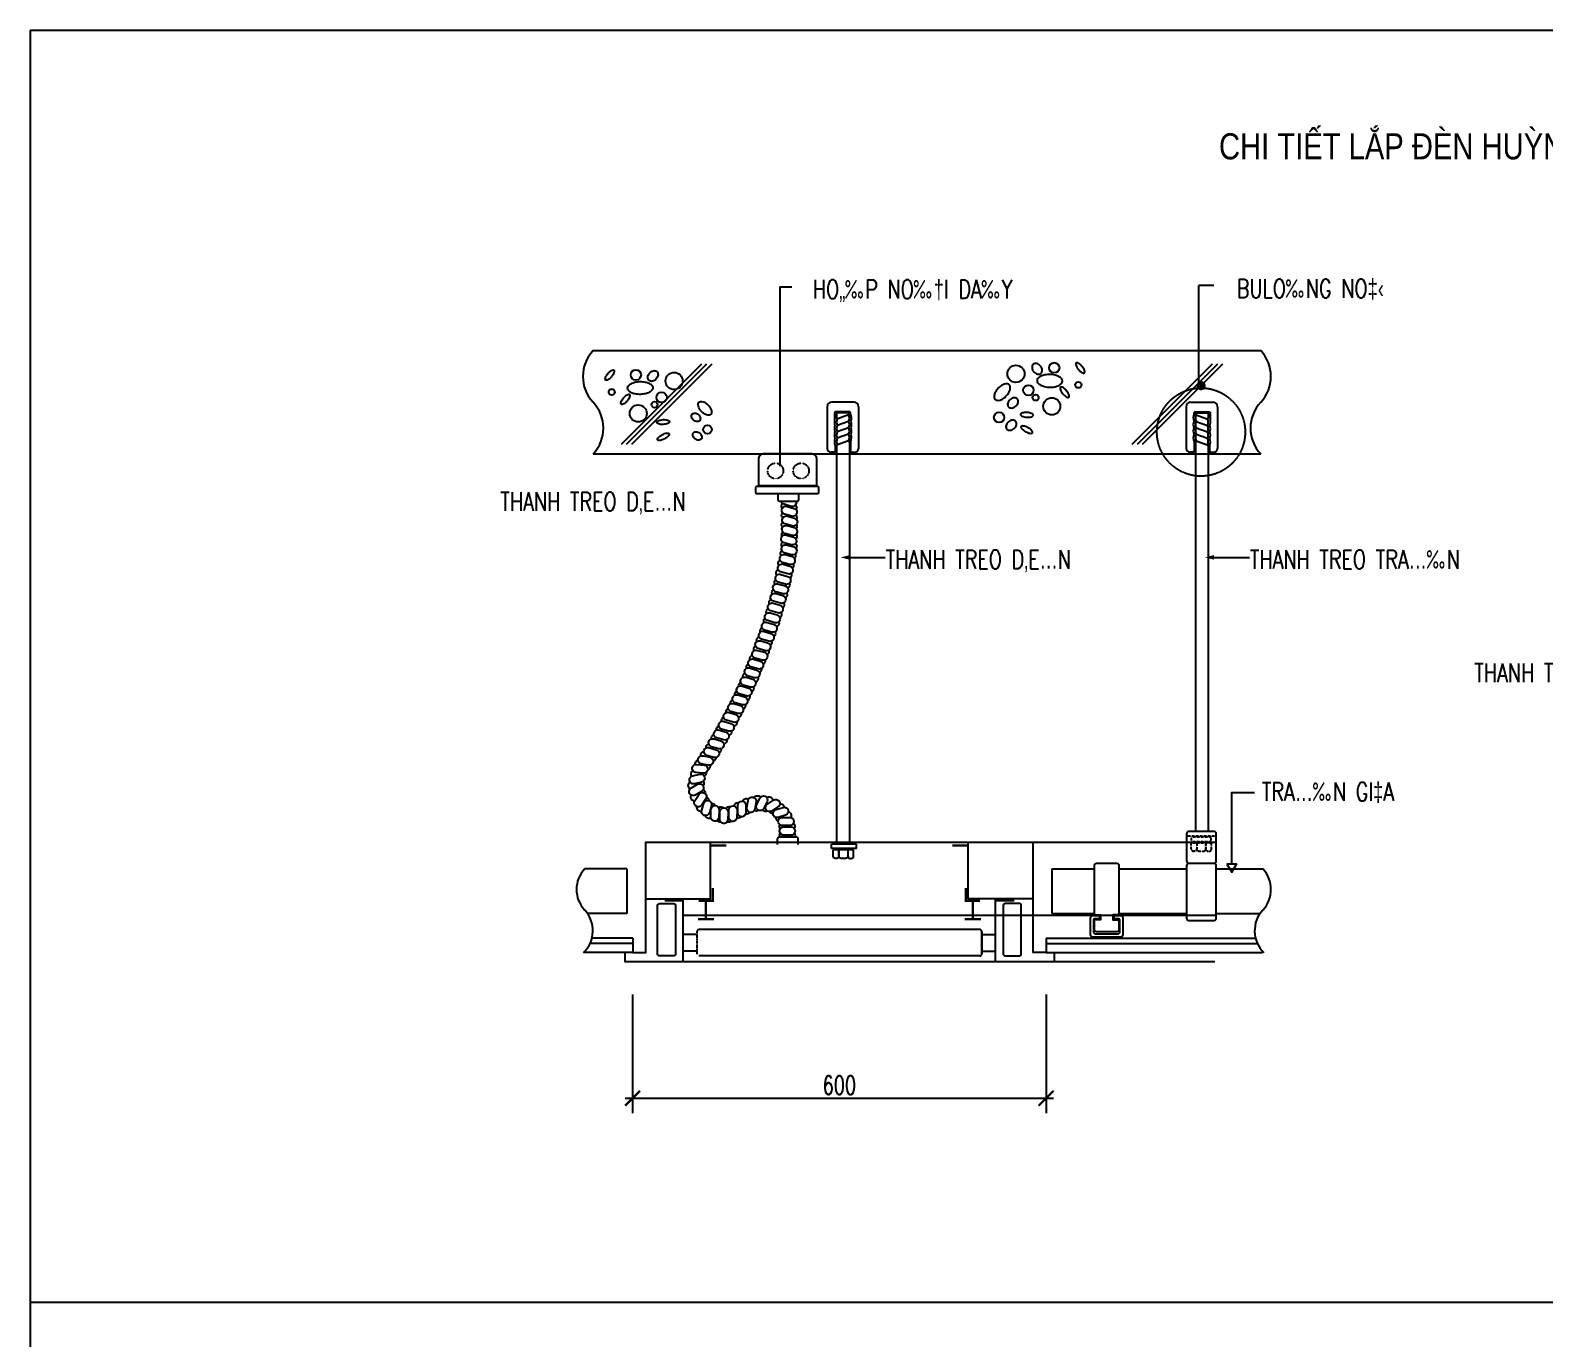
# Model space of a CAD drawing. Extents: x -5343388 to 7033982, y -486386 to 188356.
# Drawn here: x 393953 to 414256, y 38529 to 56064 of the extents above; entities that cross this region are included whole.
import ezdxf

# ---------------------------------------------------------------- set-up
doc = ezdxf.new("R2010")
doc.units = 0
doc.header["$MEASUREMENT"] = 0
for name, pattern in [('CENTER2', [1.125, 0.75, -0.125, 0.125, -0.125]), ('CL1', [2, 1.25, -0.25, 0.25, -0.25]), ('CL2', [3.25, 2.5, -0.25, 0.25, -0.25]), ('CL4', [8.25, 7.5, -0.25, 0.25, -0.25]), ('H1', [0.375, 0.25, -0.125])]:
    doc.linetypes.add(name, pattern=pattern)
for name, color, linetype in [('2', 2, 'Continuous'), ('2Lightning', 6, 'Continuous'), ('3', 3, 'CENTER2'), ('CEN', 7, 'Continuous'), ('LN2', 3, 'Continuous'), ('LN3', 7, 'Continuous'), ('LN4', 1, 'Continuous'), ('text', 2, 'Continuous')]:
    doc.layers.add(name, color=color, linetype=linetype)
doc.styles.add('RMS', font='romans.shx', dxfattribs={"width": 0.7, "bigfont": 'vns.shx'})
doc.styles.add('ROMANS1', font='ROMANS1.shx')
doc.styles.add('TEXT1', font='', dxfattribs={"width": 0.85, "height": 200})
doc.styles.get('TEXT1').set_extended_font_data('.VnArialH')
doc.dimstyles.new('1-10', dxfattribs={"dimtxt": 500, "dimasz": 200, "dimexe": 200, "dimexo": 0, "dimgap": 150, "dimtad": 1, "dimdec": 0, "dimzin": 12, "dimdsep": 46, "dimtxsty": 'RMS', "dimblk1": 'ARCHTICK', "dimblk2": 'ARCHTICK', "dimsah": 1, "dimcen": 0.09, "dimdle": 100, "dimclrd": 1, "dimclre": 1, "dimclrt": 7, "dimadec": 0, "dimazin": 0, "dimtfac": 1, "dimtdec": 0, "dimtix": 1, "dimtmove": 2, "dimatfit": 3, "dimldrblk": 'ARCHTICK', "dimfxl": 1, "dimtvp": 0.249377, "dimtolj": 1, "dimtzin": 12, "dimarcsym": 0})

# ---------------------------------------------------------------- blocks, each defined once
blk = doc.blocks.new('_ArchTick')
at = {"color": 0, "linetype": 'ByBlock', "const_width": 0.15}
blk.add_lwpolyline([(-0.5, -0.5), (0.5, 0.5)], dxfattribs=at)
blk = doc.blocks.new('*D153')
at = {"layer": '3', "color": 1, "linetype": 'ByBlock', "lineweight": -2, "transparency": 16777216}
for p, q in [((402027, 43144), (402027, 41551)), ((407571, 43144), (407571, 41551)), ((401927, 41751), (407671, 41751))]:
    blk.add_line(p, q, dxfattribs=at)
at = {"layer": 'DEFPOINTS', "color": 0, "linetype": 'ByBlock', "transparency": 16777216}
for p in [(402027, 43144), (407571, 43144), (407571, 41751)]:
    blk.add_point(p, dxfattribs=at)
at = {"layer": '3', "color": 1, "linetype": 'ByBlock', "lineweight": -2, "transparency": 16777216, "xscale": 200, "yscale": 200, "zscale": 200, "rotation": 180}
blk.add_blockref('_ArchTick', (402027, 41751), dxfattribs=at)
at = {"layer": '3', "color": 1, "linetype": 'ByBlock', "lineweight": -2, "transparency": 16777216, "xscale": 200, "yscale": 200, "zscale": 200}
blk.add_blockref('_ArchTick', (407571, 41751), dxfattribs=at)
at = {"layer": '3', "color": 7, "linetype": 'ByBlock', "transparency": 16777216, "insert": (404799, 41926), "char_height": 250, "attachment_point": 5, "style": 'RMS'}
blk.add_mtext('\\A1;600', dxfattribs=at)
blk = doc.blocks.new('TK')
at = {"layer": 'CEN'}
blk.add_lwpolyline([(0, 0, 0.5, 0, 0), (-1, 0, 0, 0, 0)], format="xyseb", dxfattribs=at)

msp = doc.modelspace()

# ---------------------------------------------------------------- linework, layer by layer
at = {"layer": '2', "color": 3}
for p, q in [((393952.50815, 56064.21636, 465.49164), (393952.50815, -22744.16875, 465.49164)), ((393952.50815, 56064.21636, 465.49164), (435645.56227, 56064.21636, 465.49164)), ((393952.50815, 39017.20039, 465.49164), (435643.16004, 39017.20039, 465.49164))]:
    msp.add_line(p, q, dxfattribs=at)
at = {"layer": '2Lightning', "color": 8}
for p in [(409620.04244, 51301.66457, 465.49164), (409821.0715, 52643.40346, 465.49164)]:
    msp.add_line(p, (409620.04244, 52643.40346, 465.49164), dxfattribs=at)
at = {"layer": '2Lightning', "color": 8, "elevation": 465.49164}
for points in [[(404006.87411, 50220.83859), (404006.87411, 52627.91515), (404164.44093, 52627.91515)], [(405415.66502, 48994.43862), (404935.84635, 48994.43862)], [(410297.63791, 48994.43862), (409817.81924, 48994.43862)], [(410059.32111, 44890.54752), (410059.32111, 45850.71763), (410366.67067, 45850.71763)]]:
    msp.add_lwpolyline(points, dxfattribs=at)
msp.add_lwpolyline([(409995.64428, 44890.54752), (410059.32111, 44780.25601), (410122.99795, 44890.54752)], close=True, dxfattribs=at)
at = {"layer": 'LN2', "color": 2}
for p, q in [((404636.90585, 51019.52194, 465.49164), (404636.90585, 50461.20324, 465.49164)), ((404996.40099, 51079.58194, 465.49164), (404696.96585, 51079.58194, 465.49164)), ((405056.46099, 51019.52194, 465.49164), (405056.46099, 50461.20324, 465.49164)), ((409449.77805, 51019.52194, 465.49164), (409449.77805, 50461.20324, 465.49164)), ((409509.83805, 51079.58194, 465.49164), (409809.27319, 51079.58194, 465.49164)), ((409869.33319, 51019.52194, 465.49164), (409869.33319, 50461.20324, 465.49164)), ((404760.19702, 50922.53187, 465.49164), (404760.19702, 50871.76768, 465.49164)), ((404923.01154, 50823.46042, 465.49164), (404771.06352, 50768.67962, 465.49164)), ((404918.75542, 50936.94627, 465.49164), (404774.61142, 50936.94627, 465.49164)), ((404923.01154, 50909.94682, 465.49164), (404779.50014, 50858.20761, 465.49164)), ((404933.16982, 50913.81698, 465.49164), (404933.16982, 50922.53187, 465.49164)), ((409573.06922, 50913.81698, 465.49164), (409573.06922, 50922.53187, 465.49164)), ((409583.22751, 50909.94682, 465.49164), (409726.7389, 50858.20761, 465.49164)), ((409583.22751, 50823.46042, 465.49164), (409735.17553, 50768.67962, 465.49164)), ((409587.48362, 50936.94627, 465.49164), (409731.62762, 50936.94627, 465.49164)), ((409746.04202, 50922.53187, 465.49164), (409746.04202, 50871.76768, 465.49164)), ((404923.01154, 50564.00122, 465.49164), (404760.19702, 50505.30279, 465.49164)), ((404923.01154, 50736.97402, 465.49164), (404771.06352, 50682.19322, 465.49164)), ((404923.01154, 50650.48762, 465.49164), (404771.06352, 50595.70682, 465.49164)), ((409583.22751, 50736.97402, 465.49164), (409735.17553, 50682.19322, 465.49164)), ((409583.22751, 50650.48762, 465.49164), (409735.17553, 50595.70682, 465.49164)), ((409583.22751, 50564.00122, 465.49164), (409746.04202, 50505.30279, 465.49164)), ((404745.2239, 50409.3114, 465.49164), (404688.79769, 50409.3114, 465.49164)), ((404948.85115, 50409.3114, 465.49164), (405004.56915, 50409.3114, 465.49164)), ((409557.38789, 50409.3114, 465.49164), (409501.66989, 50409.3114, 465.49164)), ((409573.06922, 50546.0898, 465.49164), (409573.06922, 45327.14749, 465.49164)), ((409746.04202, 50505.30279, 465.49164), (409746.04202, 45327.14749, 465.49164)), ((409761.01514, 50409.3114, 465.49164), (409817.44135, 50409.3114, 465.49164)), ((404496.61267, 49958.38777, 465.49164), (403714.70657, 49958.38777, 465.49164))]:
    msp.add_line(p, q, dxfattribs=at)
at = {"layer": 'LN2', "color": 2, "elevation": 465.49164}
for points in [[(404923.01154, 50909.94682), (404933.16982, 50913.81698)], [(409583.22751, 50909.94682), (409573.06922, 50913.81698)], [(404923.01154, 50564.00122), (404933.16982, 50546.0898)], [(409583.22751, 50564.00122), (409573.06922, 50546.0898)]]:
    msp.add_lwpolyline(points, dxfattribs=at)
for points in [[(404428.3991, 50386.92166), (403782.92015, 50386.92166, 0.4142135624), (403713.85115, 50317.85266), (403713.85115, 49969.22452, 0.0394074994), (403714.70657, 49958.38777)], [(404496.61267, 49958.38777, 0.0394074994), (404497.4681, 49969.22452), (404497.4681, 50317.85266, 0.4142135624), (404428.3991, 50386.92166)]]:
    msp.add_lwpolyline(points, format="xyb", dxfattribs=at)
msp.add_lwpolyline([(404512.06539, 49948.30885), (403691.1364, 49948.30885, 0.4142135624), (403677.3226, 49934.49505), (403677.3226, 49868.35218, 0.4142135624), (403691.1364, 49854.53838), (404512.06539, 49854.53838, 0.4142135624), (404525.87919, 49868.35218), (404525.87919, 49934.49505, 0.4142135624)], format="xyb", close=True, dxfattribs=at)
at = {"layer": 'LN2', "color": 9}
for centre, start, end in [((401865.04582, 51424.75846, 465.49164), 136.706957966, 223.293042034), ((410080.83682, 51424.75846, 465.49164), 316.706957966, 43.293042034), ((401130.65005, 50732.86726, 465.49164), 316.706957966, 43.293042034), ((410815.23259, 50732.86726, 465.49164), 136.706957966, 223.293042034)]:
    msp.add_arc(centre, 504.49246, start, end, dxfattribs=at)
at = {"layer": 'LN2', "color": 2}
for centre, radius, start, end in [((404696.96585, 51019.52194, 465.49164), 60.06, 90, 180), ((404996.40099, 51019.52194, 465.49164), 60.06, 0, 90), ((409509.83805, 51019.52194, 465.49164), 60.06, 90, 180), ((409809.27319, 51019.52194, 465.49164), 60.06, 0, 90), ((404774.61142, 50922.53187, 465.49164), 14.4144, 90, 180), ((404774.61142, 50871.76768, 465.49164), 14.4144, 180, 289.825414509), ((404858.47315, 50811.92282, 465.49164), 97.52137, 153.677525735, 206.322474265), ((404858.47315, 50725.43642, 465.49164), 97.52137, 153.677525735, 206.322474265), ((404918.75542, 50922.53187, 465.49164), 14.4144, 0, 90), ((404835.60191, 50866.70362, 465.49164), 97.52137, 333.677525735, 26.322474265), ((404835.60191, 50780.21722, 465.49164), 97.52137, 333.677525735, 26.322474265), ((409587.48362, 50922.53187, 465.49164), 14.4144, 90, 180), ((409670.63714, 50866.70362, 465.49164), 97.52137, 153.677525735, 206.322474265), ((409670.63714, 50780.21722, 465.49164), 97.52137, 153.677525735, 206.322474265), ((409731.62762, 50871.76768, 465.49164), 14.4144, 250.174585491, 0), ((409731.62762, 50922.53187, 465.49164), 14.4144, 0, 90), ((409647.76589, 50811.92282, 465.49164), 97.52137, 333.677525735, 26.322474265), ((409647.76589, 50725.43642, 465.49164), 97.52137, 333.677525735, 26.322474265), ((404858.47315, 50638.95002, 465.49164), 97.52137, 153.677525735, 206.322474265), ((404858.47315, 50552.46362, 465.49164), 97.52137, 153.677525735, 206.322474265), ((404835.60191, 50693.73082, 465.49164), 97.52137, 333.677525735, 26.322474265), ((404835.60191, 50607.24442, 465.49164), 97.52137, 333.677525735, 26.322474265), ((409670.63714, 50693.73082, 465.49164), 97.52137, 153.677525735, 206.322474265), ((409670.63714, 50607.24442, 465.49164), 97.52137, 153.677525735, 206.322474265), ((409647.76589, 50638.95002, 465.49164), 97.52137, 333.677525735, 26.322474265), ((409647.76589, 50552.46362, 465.49164), 97.52137, 333.677525735, 26.322474265), ((404688.79769, 50461.20324, 465.49164), 51.89184, 180, 270), ((405004.56915, 50461.20324, 465.49164), 51.89184, 270, 0), ((409501.66989, 50461.20324, 465.49164), 51.89184, 180, 270), ((409817.44135, 50461.20324, 465.49164), 51.89184, 270, 0), ((401678.95692, 44549.65306, 465.49164), 403.59397, 136.706957966, 223.293042034), ((410182.43621, 44549.65306, 465.49164), 403.59397, 316.706957966, 43.293042034), ((401091.44031, 43996.1401, 465.49164), 403.59397, 313.593171248, 43.293042034), ((410769.95282, 43996.1401, 465.49164), 403.59397, 136.706957966, 226.406828752)]:
    msp.add_arc(centre, radius, start, end, dxfattribs=at)
at = {"layer": 'LN3', "color": 9}
for p, q in [((401497.84793, 51770.70406, 465.49164), (410448.03471, 51770.70406, 465.49164)), ((401878.70962, 50518.44189, 465.49164), (402955.03973, 51594.77201, 465.49164)), ((401947.89874, 50518.44189, 465.49164), (403024.22885, 51594.77201, 465.49164)), ((402017.08786, 50518.44189, 465.49164), (403093.41797, 51594.77201, 465.49164)), ((408726.38855, 50518.44189, 465.49164), (409802.71866, 51594.77201, 465.49164)), ((408795.57767, 50518.44189, 465.49164), (409871.90778, 51594.77201, 465.49164)), ((408864.76679, 50518.44189, 465.49164), (409941.0969, 51594.77201, 465.49164)), ((401497.84793, 50386.92166, 465.49164), (406652.64831, 50386.92166, 465.49164)), ((406652.64831, 50386.92166, 465.49164), (410448.03471, 50386.92166, 465.49164))]:
    msp.add_line(p, q, dxfattribs=at)
at = {"layer": 'LN3', "color": 9, "elevation": 465.49164}
for points in [[(407398.89282, 51587.74486, 0.1288267649), (407386.12731, 51569.48279, 0.1063206854), (407382.32693, 51542.89561, 0.0848599203), (407388.95189, 51515.72733, 0.0741334886), (407405.83157, 51488.59276, 0.0741334886), (407429.89207, 51467.56181, 0.0848599203), (407455.63803, 51456.64617, 0.1063206854), (407482.49017, 51456.1133, 0.1288267649), (407502.57037, 51465.76973, 0.1288267649), (407515.33588, 51484.03181, 0.1063206854), (407519.13626, 51510.61898, 0.0848599203), (407512.5113, 51537.78727, 0.0741334886), (407495.63162, 51564.92184, 0.0741334886), (407471.57113, 51585.95279, 0.0848599203), (407445.82516, 51596.86842, 0.1063206854), (407418.97303, 51597.4013, 0.1288267649)], [(408004.70239, 51518.62532, 0.0377700633), (408029.37272, 51493.19531, 0.0503049456), (408050.97697, 51477.62359, 0.0936392156), (408073.86194, 51469.59852, 0.214520109), (408084.43481, 51472.54853, 0.214520109), (408089.24317, 51482.41605, 0.0936392156), (408085.47675, 51506.37304, 0.0503049456), (408074.05645, 51530.43128, 0.0377700633), (408053.49244, 51559.28318, 0.0377700633), (408028.8221, 51584.71318, 0.0503049456), (408007.21785, 51600.2849, 0.0936392156), (407984.33288, 51608.30997, 0.214520109), (407973.76002, 51605.35996, 0.214520109), (407968.95166, 51595.49245, 0.0936392156), (407972.71808, 51571.53545, 0.0503049456), (407984.13837, 51547.47721, 0.0377700633)], [(401745.7652, 51423.07934, -0.0377700633), (401721.09487, 51397.64933, -0.0503049456), (401699.49062, 51382.07761, -0.0936392156), (401676.60565, 51374.05254, -0.214520109), (401666.03278, 51377.00256, -0.214520109), (401661.22442, 51386.87007, -0.0936392156), (401664.99084, 51410.82706, -0.0503049456), (401676.41114, 51434.88531, -0.0377700633), (401696.97515, 51463.7372, -0.0377700633), (401721.64549, 51489.16721, -0.0503049456), (401743.24974, 51504.73892, -0.0936392156), (401766.13471, 51512.764, -0.214520109), (401776.70757, 51509.81398, -0.214520109), (401781.51593, 51499.94647, -0.0936392156), (401777.74951, 51475.98947, -0.0503049456), (401766.32922, 51451.93123, -0.0377700633)], [(402351.57477, 51492.19888, -0.1288267649), (402364.34028, 51473.93681, -0.1063206854), (402368.14066, 51447.34963, -0.0848599203), (402361.5157, 51420.18135, -0.0741334886), (402344.63602, 51393.04678, -0.0741334886), (402320.57552, 51372.01583, -0.0848599203), (402294.82956, 51361.1002, -0.1063206854), (402267.97742, 51360.56732, -0.1288267649), (402247.89722, 51370.22376, -0.1288267649), (402235.13171, 51388.48583, -0.1063206854), (402231.33133, 51415.07301, -0.0848599203), (402237.95629, 51442.24129, -0.0741334886), (402254.83597, 51469.37586, -0.0741334886), (402278.89646, 51490.40681, -0.0848599203), (402304.64243, 51501.32245, -0.1063206854), (402331.49456, 51501.85532, -0.1288267649)], [(407618.44782, 51280.77682, 0.0512225734), (407687.49992, 51286.21207, 0.065073231), (407739.49261, 51302.91661, 0.1042597436), (407779.72263, 51333.41095, 0.1743915203), (407790.82186, 51362.10254, 0.1743915203), (407781.10072, 51391.28985, 0.1042597436), (407742.36759, 51423.6643, 0.065073231), (407691.22883, 51442.82438, 0.0512225734), (407622.51366, 51451.53984, 0.0512225734), (407553.46155, 51446.10459, 0.065073231), (407501.46886, 51429.40005, 0.1042597436), (407461.23884, 51398.90571, 0.1743915203), (407450.13961, 51370.21412, 0.1743915203), (407459.86076, 51341.02681, 0.1042597436), (407498.59388, 51308.65236, 0.065073231), (407549.73264, 51289.49228, 0.0512225734)], [(401955.15584, 51097.81644, -0.0377700633), (401930.4855, 51072.38643, -0.0503049456), (401908.88125, 51056.81471, -0.0936392156), (401885.99628, 51048.78964, -0.214520109), (401875.42342, 51051.73966, -0.214520109), (401870.61506, 51061.60717, -0.0936392156), (401874.38148, 51085.56416, -0.0503049456), (401885.80177, 51109.6224, -0.0377700633), (401906.36579, 51138.4743, -0.0377700633), (401931.03612, 51163.90431, -0.0503049456), (401952.64037, 51179.47602, -0.0936392156), (401975.52534, 51187.50109, -0.214520109), (401986.09821, 51184.55108, -0.214520109), (401990.90657, 51174.68357, -0.0936392156), (401987.14015, 51150.72657, -0.0503049456), (401975.71985, 51126.66833, -0.0377700633)], [(402132.01977, 51185.23084, -0.0512225734), (402062.96767, 51190.66609, -0.065073231), (402010.97498, 51207.37063, -0.1042597436), (401970.74496, 51237.86498, -0.1743915203), (401959.64573, 51266.55656, -0.1743915203), (401969.36687, 51295.74388, -0.1042597436), (402008.1, 51328.11832, -0.065073231), (402059.23876, 51347.2784, -0.0512225734), (402127.95393, 51355.99386, -0.0512225734), (402197.00604, 51350.55861, -0.065073231), (402248.99873, 51333.85408, -0.1042597436), (402289.22875, 51303.35973, -0.1743915203), (402300.32798, 51274.66815, -0.1743915203), (402290.60683, 51245.48083, -0.1042597436), (402251.87371, 51213.10639, -0.065073231), (402200.73495, 51193.94631, -0.0512225734)], [(407036.59659, 51164.03099, 0.0554343095), (407070.13186, 51208.07921, 0.0692301451), (407087.49428, 51248.94923, 0.1058338112), (407089.66609, 51290.20333, 0.164212903), (407077.08844, 51314.13981, 0.164212903), (407052.57765, 51325.55791, 0.1058338112), (407011.47469, 51321.41497, 0.0692301451), (406971.4821, 51302.11719, 0.0554343095), (406929.08866, 51266.51303, 0.0554343095), (406895.55339, 51222.46481, 0.0692301451), (406878.19098, 51181.5948, 0.1058338112), (406876.01917, 51140.3407, 0.164212903), (406888.59681, 51116.40422, 0.164212903), (406913.10761, 51104.98611, 0.1058338112), (406954.21057, 51109.12905, 0.0692301451), (406994.20316, 51128.42683, 0.0554343095)], [(407795.31175, 51193.36241, 0.0377700633), (407819.98209, 51167.93241, 0.0503049456), (407841.58634, 51152.36069, 0.0936392156), (407864.47131, 51144.33562, 0.214520109), (407875.04417, 51147.28563, 0.214520109), (407879.85253, 51157.15315, 0.0936392156), (407876.08611, 51181.11014, 0.0503049456), (407864.66582, 51205.16838, 0.0377700633), (407844.1018, 51234.02028, 0.0377700633), (407819.43147, 51259.45028, 0.0503049456), (407797.82722, 51275.022, 0.0936392156), (407774.94225, 51283.04707, 0.214520109), (407764.36938, 51280.09706, 0.214520109), (407759.56102, 51270.22955, 0.0936392156), (407763.32744, 51246.27255, 0.0503049456), (407774.74774, 51222.21431, 0.0377700633)], [(402951.31093, 50954.89113, -0.0554343095), (402923.36487, 50991.59797, -0.0692301451), (402908.89619, 51025.65632, -0.1058338112), (402907.08635, 51060.03474, -0.164212903), (402917.56772, 51079.9818, -0.164212903), (402937.99338, 51089.49689, -0.1058338112), (402972.24585, 51086.04444, -0.0692301451), (403005.57301, 51069.96296, -0.0554343095), (403040.90087, 51040.29282, -0.0554343095), (403068.84693, 51003.58597, -0.0692301451), (403083.31561, 50969.52763, -0.1058338112), (403085.12545, 50935.14921, -0.164212903), (403074.64408, 50915.20215, -0.164212903), (403054.21842, 50905.68705, -0.1058338112), (403019.96595, 50909.13951, -0.0692301451), (402986.63879, 50925.22099, -0.0554343095)], [(407065.49391, 51018.5336, 0.1288267649), (407083.75598, 51005.7681, 0.1063206854), (407110.34316, 51001.96772, 0.0848599203), (407137.51145, 51008.59268, 0.0741334886), (407164.64602, 51025.47235, 0.0741334886), (407185.67697, 51049.53285, 0.0848599203), (407196.5926, 51075.27882, 0.1063206854), (407197.12547, 51102.13095, 0.1288267649), (407187.46904, 51122.21115, 0.1288267649), (407169.20697, 51134.97666, 0.1063206854), (407142.61979, 51138.77704, 0.0848599203), (407115.4515, 51132.15208, 0.0741334886), (407088.31693, 51115.27241, 0.0741334886), (407067.28598, 51091.21191, 0.0848599203), (407056.37035, 51065.46594, 0.1063206854), (407055.83748, 51038.61381, 0.1288267649)], [(402438.63826, 50782.51985, -0.0377700633), (402403.2145, 50783.20364, -0.0503049456), (402377.0897, 50788.37251, -0.0936392156), (402355.60803, 50799.6269, -0.214520109), (402350.55053, 50809.36907, -0.214520109), (402354.48333, 50819.61705, -0.0936392156), (402374.56703, 50833.21002, -0.0503049456), (402399.94716, 50841.27668, -0.0377700633), (402435.07066, 50845.92965, -0.0377700633), (402470.49443, 50845.24585, -0.0503049456), (402496.61922, 50840.07698, -0.0936392156), (402518.10089, 50828.82259, -0.214520109), (402523.15839, 50819.08043, -0.214520109), (402519.22559, 50808.83244, -0.0936392156), (402499.14189, 50795.23948, -0.0503049456), (402473.76176, 50787.17281, -0.0377700633)], [(402927.22983, 50833.6433, -0.1288267649), (402912.01144, 50823.00538, -0.1063206854), (402889.85546, 50819.83839, -0.0848599203), (402867.21522, 50825.35919, -0.0741334886), (402844.60308, 50839.42559, -0.0741334886), (402827.07729, 50859.476, -0.0848599203), (402817.98092, 50880.93098, -0.1063206854), (402817.53686, 50903.30775, -0.1288267649), (402825.58389, 50920.04126, -0.1288267649), (402840.80229, 50930.67918, -0.1063206854), (402862.95827, 50933.84617, -0.0848599203), (402885.59851, 50928.32537, -0.0741334886), (402908.21065, 50914.25897, -0.0741334886), (402925.73644, 50894.20855, -0.0848599203), (402934.8328, 50872.75358, -0.1063206854), (402935.27686, 50850.37681, -0.1288267649)], [(407043.1318, 50719.69831, 0.1288267649), (407061.39387, 50706.93281, 0.1063206854), (407087.98105, 50703.13243, 0.0848599203), (407115.14934, 50709.75738, 0.0741334886), (407142.28391, 50726.63706, 0.0741334886), (407163.31486, 50750.69756, 0.0848599203), (407174.23049, 50776.44352, 0.1063206854), (407174.76337, 50803.29566, 0.1288267649), (407165.10693, 50823.37586, 0.1288267649), (407146.84486, 50836.14137, 0.1063206854), (407120.25768, 50839.94175, 0.0848599203), (407093.0894, 50833.31679, 0.0741334886), (407065.95483, 50816.43712, 0.0741334886), (407044.92388, 50792.37662, 0.0848599203), (407034.00824, 50766.63065, 0.1063206854), (407033.47537, 50739.77852, 0.1288267649)], [(407311.82933, 50878.06582, 0.0377700633), (407347.25309, 50878.74962, 0.0503049456), (407373.37789, 50883.91849, 0.0936392156), (407394.85956, 50895.17288, 0.214520109), (407399.91706, 50904.91505, 0.214520109), (407395.98425, 50915.16303, 0.0936392156), (407375.90056, 50928.75599, 0.0503049456), (407350.52043, 50936.82266, 0.0377700633), (407315.39693, 50941.47563, 0.0377700633), (407279.97316, 50940.79183, 0.0503049456), (407253.84837, 50935.62296, 0.0936392156), (407232.3667, 50924.36857, 0.214520109), (407227.3092, 50914.6264, 0.214520109), (407231.242, 50904.37842, 0.0936392156), (407251.3257, 50890.78546, 0.0503049456), (407276.70583, 50882.71879, 0.0377700633)], [(407326.19952, 50739.97121, 0.0377700633), (407293.84928, 50754.42018, 0.0503049456), (407268.00708, 50760.85466, 0.0936392156), (407243.77848, 50759.80659, 0.214520109), (407235.05739, 50753.14094, 0.214520109), (407234.2576, 50742.19341, 0.0936392156), (407246.65195, 50721.34866, 0.0503049456), (407266.19035, 50703.25245, 0.0377700633), (407295.9988, 50684.10129, 0.0377700633), (407328.34904, 50669.65232, 0.0503049456), (407354.19124, 50663.21784, 0.0936392156), (407378.41984, 50664.26591, 0.214520109), (407387.14093, 50670.93156, 0.214520109), (407387.94072, 50681.87909, 0.0936392156), (407375.54637, 50702.72384, 0.0503049456), (407356.00797, 50720.82005, 0.0377700633)], [(402424.26807, 50644.42523, -0.0377700633), (402456.6183, 50658.87421, -0.0503049456), (402482.46051, 50665.30868, -0.0936392156), (402506.68911, 50664.26061, -0.214520109), (402515.4102, 50657.59497, -0.214520109), (402516.20999, 50646.64743, -0.0936392156), (402503.81564, 50625.80268, -0.0503049456), (402484.27724, 50607.70647, -0.0377700633), (402454.46879, 50588.55531, -0.0377700633), (402422.11855, 50574.10634, -0.0503049456), (402396.27635, 50567.67187, -0.0936392156), (402372.04775, 50568.71993, -0.214520109), (402363.32666, 50575.38558, -0.214520109), (402362.52687, 50586.33311, -0.0936392156), (402374.92121, 50607.17786, -0.0503049456), (402394.45962, 50625.27407, -0.0377700633)], [(402945.86492, 50584.61389, -0.1288267649), (402930.64653, 50573.97597, -0.1063206854), (402908.49055, 50570.80899, -0.0848599203), (402885.85031, 50576.32978, -0.0741334886), (402863.23817, 50590.39618, -0.0741334886), (402845.71238, 50610.4466, -0.0848599203), (402836.61601, 50631.90157, -0.1063206854), (402836.17195, 50654.27834, -0.1288267649), (402844.21898, 50671.01185, -0.1288267649), (402859.43737, 50681.64977, -0.1063206854), (402881.59336, 50684.81676, -0.0848599203), (402904.23359, 50679.29596, -0.0741334886), (402926.84574, 50665.22956, -0.0741334886), (402944.37153, 50645.17915, -0.0848599203), (402953.46789, 50623.72417, -0.1063206854), (402953.91195, 50601.3474, -0.1288267649)]]:
    msp.add_lwpolyline(points, format="xyb", close=True, dxfattribs=at)
at = {"layer": 'LN3', "color": 2, "const_width": 61.71783, "elevation": 465.49164}
msp.add_lwpolyline([(409617.49637, 51301.66457, 1), (409679.21419, 51301.66457, 1)], format="xyb", close=True, dxfattribs=at)
at = {"layer": 'LN3', "color": 9}
for centre, radius in [((407167.13985, 51459.67141, 465.49164), 114.43949), ((407679.43538, 51540.98714, 465.49164), 69.18912), ((402071.03221, 51445.44116, 465.49164), 69.18912), ((402583.32774, 51364.12544, 465.49164), 114.43949), ((401747.79812, 51215.72424, 465.49164), 40.86116), ((402416.6284, 51144.57298, 465.49164), 69.18912), ((407333.83919, 51240.11896, 465.49164), 69.18912), ((407429.38637, 51142.54009, 465.49164), 40.86116), ((408002.66947, 51311.27022, 465.49164), 40.86116), ((402103.55891, 50929.08631, 465.49164), 114.43949), ((402321.08122, 51046.99411, 465.49164), 40.86116), ((407646.90868, 51024.63228, 465.49164), 114.43949), ((403030.56987, 50715.05787, 465.49164), 57.6576), ((406941.48587, 50876.23109, 465.49164), 69.18912)]:
    msp.add_circle(centre, radius, dxfattribs=at)
at = {"layer": 'LN3', "color": 2, "linetype": 'CL2'}
msp.add_circle((409648.35528, 50679.64576, 465.49164), 591.1599, dxfattribs=at)
at = {"layer": 'LN4', "color": 2}
for p, q in [((404760.19702, 50505.30279, 465.49164), (404760.19702, 48252.32435, 465.49164)), ((404933.16982, 50546.0898, 465.49164), (404933.16982, 48252.28341, 465.49164)), ((404760.19702, 48424.19286, 465.49164), (404760.19702, 45181.5515, 465.49164)), ((404933.16982, 48424.2338, 465.49164), (404933.16982, 45181.5515, 465.49164)), ((401950.87525, 44826.40954, 465.49164), (401950.87525, 44225.80954, 465.49164)), ((407648.99753, 44826.40954, 465.49164), (407648.99753, 44225.80954, 465.49164)), ((402705.39992, 43583.71553, 465.49164), (402705.39992, 44425.83077, 465.49164)), ((406894.47285, 43583.71553, 465.49164), (406894.47285, 44425.83077, 465.49164)), ((402705.39992, 44205.24775, 465.49164), (409835.15637, 44205.24775, 465.49164)), ((406894.47285, 44205.24775, 465.49164), (409835.15637, 44205.24775, 465.49164)), ((408162.71278, 44167.84915, 465.49164), (408162.71278, 43942.65343, 465.49164)), ((408286.81045, 44197.87915, 465.49164), (408192.74278, 44197.87915, 465.49164)), ((408204.75478, 44137.81915, 465.49164), (408204.75478, 43984.69543, 465.49164)), ((408286.81045, 44155.83715, 465.49164), (408222.77278, 44155.83715, 465.49164)), ((408286.81045, 44197.87915, 465.49164), (408286.81045, 44155.83715, 465.49164)), ((408573.22895, 44197.87915, 465.49164), (408479.16128, 44197.87915, 465.49164)), ((408479.16128, 44197.87915, 465.49164), (408479.16128, 44155.83715, 465.49164)), ((408543.19895, 44155.83715, 465.49164), (408479.16128, 44155.83715, 465.49164)), ((408561.21695, 43984.69543, 465.49164), (408561.21695, 44137.81915, 465.49164)), ((408603.25895, 43942.65343, 465.49164), (408603.25895, 44167.84915, 465.49164)), ((402028.84666, 43896.02753, 465.49164), (401482.42057, 43896.02753, 465.49164)), ((402028.84666, 43896.02753, 465.49164), (402028.84666, 43703.83553, 465.49164)), ((402892.58023, 43945.84211, 465.49164), (402705.39992, 43945.84211, 465.49164)), ((406707.29254, 43945.84211, 465.49164), (406894.47285, 43945.84211, 465.49164)), ((407571.02612, 43896.02753, 465.49164), (407571.02612, 43703.83553, 465.49164)), ((407571.02612, 43896.02753, 465.49164), (410378.97256, 43896.02753, 465.49164)), ((408192.74278, 43912.62343, 465.49164), (408573.22895, 43912.62343, 465.49164)), ((408234.78478, 43954.66543, 465.49164), (408531.18695, 43954.66543, 465.49164)), ((402028.84666, 43703.83553, 465.49164), (401369.73176, 43703.83553, 465.49164)), ((402028.84666, 43823.95553, 465.49164), (401456.46163, 43823.95553, 465.49164)), ((402892.58023, 43723.49443, 465.49164), (402705.39992, 43723.49443, 465.49164)), ((406707.29254, 43723.49443, 465.49164), (406894.47285, 43723.49443, 465.49164)), ((407571.02612, 43823.95553, 465.49164), (410404.9315, 43823.95553, 465.49164)), ((407571.02612, 43703.83553, 465.49164), (410473.54358, 43703.83553, 465.49164))]:
    msp.add_line(p, q, dxfattribs=at)
at = {"layer": 'LN4', "color": 2, "linetype": 'Continuous'}
for p, q in [((405027.56751, 45156.83452, 465.49164), (404695.43724, 45156.83452, 465.49164)), ((404695.43724, 45096.77452, 465.49164), (404695.43724, 45156.83452, 465.49164)), ((405027.56751, 45096.77452, 465.49164), (404695.43724, 45096.77452, 465.49164)), ((404986.97972, 45078.75652, 465.49164), (404720.14285, 45078.75652, 465.49164)), ((405027.56751, 45096.77452, 465.49164), (405027.56751, 45156.83452, 465.49164))]:
    msp.add_line(p, q, dxfattribs=at)
at = {"layer": 'LN4', "color": 2, "linetype": 'H1'}
for p, q in [((409851.87147, 45262.28159, 465.49164), (409453.48404, 45262.28159, 465.49164)), ((409519.25933, 45193.83104, 465.49164), (409519.25933, 45253.89104, 465.49164)), ((409519.25933, 45253.89104, 465.49164), (409786.09619, 45253.89104, 465.49164)), ((409519.25933, 45193.83104, 465.49164), (409786.09619, 45193.83104, 465.49164)), ((409519.25933, 45175.81304, 465.49164), (409786.09619, 45175.81304, 465.49164)), ((409786.09619, 45193.83104, 465.49164), (409786.09619, 45253.89104, 465.49164))]:
    msp.add_line(p, q, dxfattribs=at)
at = {"layer": 'LN4', "color": 2, "linetype": 'CL1'}
msp.add_line((402892.58023, 43682.22585, 465.49164), (402892.58023, 43987.11069, 465.49164), dxfattribs=at)
at = {"layer": 'LN4', "color": 2, "elevation": 465.49164}
for points in [[(404948.85115, 50551.21787), (404948.85115, 50409.3114)], [(409557.38789, 50551.21787), (409557.38789, 50409.3114)], [(402028.84666, 43703.83553), (402204.04233, 43703.83553), (402204.04233, 45181.5515), (409835.15637, 45181.5515)], [(402204.04233, 44425.83077), (403072.4547, 44425.83077), (403072.4547, 45181.5515)], [(407395.83044, 44425.83077), (406527.41808, 44425.83077), (406527.41808, 45181.5515)], [(407571.02612, 43703.83553), (407395.83044, 43703.83553), (407395.83044, 45181.5515), (409835.15637, 45181.5515)], [(401950.87525, 44826.40954), (401385.19862, 44826.40954)], [(407648.99753, 44826.40954), (408214.67416, 44826.40954)], [(408551.29757, 44826.40954), (409453.48404, 44826.40954)], [(409851.87147, 44826.40954), (410476.19452, 44826.40954)], [(401950.87525, 44225.80954), (401423.31384, 44225.80954)], [(407648.99753, 44225.80954), (408214.67416, 44225.80954)], [(408214.67416, 44210.54174), (408300.92795, 44210.54174), (408300.92795, 44143.4845), (408214.67416, 44143.4845)], [(408551.29757, 44210.54174), (408465.04378, 44210.54174), (408465.04378, 44143.4845), (408551.29757, 44143.4845)], [(408551.29757, 44225.80954), (409453.48404, 44225.80954)], [(409851.87147, 44225.80954), (410438.07929, 44225.80954)], [(401921.91409, 43703.83553), (401921.91409, 43583.71553), (409835.15637, 43583.71553)], [(407677.95869, 43703.83553), (407677.95869, 43583.71553), (409835.15637, 43583.71553)]]:
    msp.add_lwpolyline(points, dxfattribs=at)
for points in [[(403974.06129, 49853.99427), (403974.06129, 49779.61704, 0.4142135624), (403998.08529, 49755.59304), (404232.38712, 49755.59304, 0.4142135624), (404256.41112, 49779.61704), (404256.41112, 49853.99427)], [(404219.81273, 49755.59304, -0.6184226969), (404153.96933, 49683.87432), (404058.52598, 49711.2811, -0.2937147227), (404019.67656, 49755.59304, -0.2937147227)], [(404033.99145, 49660.31155, -0.3346421065), (404034.2747, 49725.90044)], [(404099.28415, 49682.80352), (404190.80517, 49656.52304, -1), (404160.77073, 49551.92891), (404065.32738, 49579.33569, -1.0382033688), (404099.28415, 49682.80352)], [(404039.54708, 49527.60067, -0.3644716436), (404037.79358, 49597.69975)], [(404106.08555, 49552.21837), (404197.60657, 49525.9379, -1), (404167.57212, 49421.34376), (404072.12877, 49448.75054, -1.0382033688), (404106.08555, 49552.21837)], [(404212.25642, 49703.18323, -0.34260844), (404219.34919, 49636.82841)], [(404218.26212, 49570.21943, -0.3048521624), (404223.31477, 49509.72323)], [(404037.93769, 49403.00266, -0.3693581104), (404040.01972, 49473.80896)], [(404031.42472, 49282.65351, -0.3067304957), (404039.95926, 49343.15708)], [(404103.36499, 49425.714), (404194.88601, 49399.43353, -1), (404164.85157, 49294.8394), (404069.40821, 49322.24618, -1.0382033688), (404103.36499, 49425.714)], [(404222.84107, 49437.03074, -0.2754277042), (404222.20343, 49381.31655)], [(404092.48276, 49299.20964), (404184.00378, 49272.92917, -1), (404153.96933, 49168.33504), (404058.52598, 49195.74181, -1.0382033688), (404092.48276, 49299.20964)], [(404032.80883, 49143.69804, -0.3341447566), (404035.46972, 49209.1556)], [(404097.92387, 49165.90397), (404189.4449, 49139.6235, -1), (404159.41045, 49035.02936), (404063.9671, 49062.43614, -1.0382033688), (404097.92387, 49165.90397)], [(404211.05837, 49186.12902, -0.3530861939), (404219.17242, 49118.28459)], [(404220.17734, 49310.58895, -0.3381102229), (404217.8372, 49244.59279)], [(403986.49135, 48893.81848, -0.388563613), (404003.54596, 48965.39241)], [(404072.99235, 49036.87978), (404164.51337, 49010.5993, -1), (404134.47892, 48906.00517), (404039.03557, 48933.41195, -1.0382033688), (404072.99235, 49036.87978)], [(404015.21364, 49023.97565, -0.3532091406), (404030.1024, 49090.77916)], [(404208.27178, 49044.72271, -0.3191043262), (404198.23211, 48982.49532)], [(404014.70084, 48771.80282), (404106.22186, 48745.52235, -1), (404076.18742, 48640.92822), (403980.74406, 48668.335, -1.0382033688), (404014.70084, 48771.80282)], [(403959.04713, 48760.94678, -0.3976534747), (403978.19543, 48833.28987)], [(404045.96265, 48908.52479), (404137.48367, 48882.24431, -1), (404107.44923, 48777.65018), (404012.00587, 48805.05696, -1.0382033688), (404045.96265, 48908.52479)], [(404151.08222, 48783.66942, -0.3347870726), (404138.97225, 48719.27822)], [(404179.97229, 48913.2278, -0.2867574106), (404169.99791, 48856.42857)], [(403898.85721, 48509.14797, -0.3152253733), (403914.1349, 48569.74472)], [(403982.86935, 48642.91449), (404074.39037, 48616.63402, -1), (404044.35592, 48512.03989), (403948.91257, 48539.44666, -1.0382033688), (403982.86935, 48642.91449)], [(403934.352, 48637.56371, -0.3173902887), (403945.63972, 48699.38557)], [(404129.25995, 48654.33707, -0.3652351326), (404108.70962, 48587.28064)], [(403912.4077, 48385.80332), (404003.92872, 48359.52285, -1), (403973.89427, 48254.92871), (403878.45092, 48282.33549, -1.0382033688), (403912.4077, 48385.80332)], [(403860.08315, 48377.75101, -0.3391177859), (403881.39766, 48440.51768)], [(403949.18116, 48515.71962), (404040.70218, 48489.43915, -1), (404010.66774, 48384.84501), (403915.22439, 48412.25179, -1.0382033688), (403949.18116, 48515.71962)], [(404055.88006, 48391.87889, -0.3569230342), (404040.42948, 48324.73)], [(404094.92422, 48523.14689, -0.3581640389), (404076.51399, 48456.55625)], [(403832.58322, 48129.10272), (403924.10424, 48102.82225, -1), (403894.06979, 47998.22811), (403798.62644, 48025.63489, -1.0382033688), (403832.58322, 48129.10272)], [(403788.91424, 48126.54666, -0.297606344), (403803.49564, 48184.32023)], [(403873.07873, 48255.46554), (403964.59975, 48229.18506, -1), (403934.56531, 48124.59093), (403839.12196, 48151.99771, -1.0382033688), (403873.07873, 48255.46554)], [(403823.70768, 48249.55096, -0.3455842635), (403843.09812, 48313.98014)], [(403986.43477, 48136.85785, -0.3873607013), (403960.51712, 48068.28594)], [(404020.16467, 48262.68659, -0.3566095022), (404000.22656, 48196.77977)], [(403691.84776, 47870.94076, -0.3764067908), (403720.97536, 47936.62879)], [(403791.0369, 48006.52002), (403882.55792, 47980.23955, -1), (403852.52348, 47875.64541), (403757.08013, 47903.05219, -1.0382033688), (403791.0369, 48006.52002)], [(403739.38675, 47998.98273, -0.3114166987), (403763.91428, 48055.78568)], [(403937.90429, 48004.37255, -0.3505166275), (403920.89811, 47938.59552)], [(403703.7651, 47753.9154), (403795.28612, 47727.63492, -1), (403765.25167, 47623.04079), (403669.80832, 47650.44757, -1.0382033688), (403703.7651, 47753.9154)], [(403654.78444, 47748.2615, -0.3466895153), (403675.17087, 47812.5599)], [(403745.93375, 47880.41976), (403837.45477, 47854.13929, -1), (403807.42033, 47749.54515), (403711.97697, 47776.95193, -1.0382033688), (403745.93375, 47880.41976)], [(403852.94692, 47756.79027, -0.3372961583), (403831.16203, 47694.58336)], [(403890.32769, 47878.53344, -0.3158130546), (403874.36014, 47818.10705)], [(403602.0254, 47516.78535), (403693.54642, 47490.50488, -1), (403663.51198, 47385.91074), (403568.06862, 47413.31752, -1.0382033688), (403602.0254, 47516.78535)], [(403556.28932, 47513.11857, -0.3273749077), (403575.48369, 47574.63768)], [(403647.99365, 47635.5726), (403739.51467, 47609.29213, -1), (403709.48023, 47504.698), (403614.03688, 47532.10478, -1.0382033688), (403647.99365, 47635.5726)], [(403600.77676, 47631.0375, -0.3513719921), (403631.46389, 47691.9043)], [(403756.7605, 47513.18187, -0.3202706771), (403729.97748, 47455.91585)], [(403802.79793, 47625.81067, -0.3171538615), (403777.71469, 47568.32755)], [(403448.87157, 47271.01055, -0.304399242), (403477.52647, 47324.5407)], [(403548.13322, 47392.87597), (403639.65424, 47366.5955, -1), (403609.61979, 47262.00137), (403514.17644, 47289.40814, -1.0382033688), (403548.13322, 47392.87597)], [(403508.75921, 47392.28026, -0.3140960502), (403530.75722, 47450.57732)], [(403709.26427, 47393.30953, -0.3847601504), (403677.36838, 47327.71125)], [(403438.07344, 47156.27881), (403529.59446, 47129.99834, -1), (403499.56002, 47025.4042), (403404.11667, 47052.81098, -1.0382033688), (403438.07344, 47156.27881)], [(403395.92063, 47154.46644, -0.3007404068), (403423.0236, 47208.11852)], [(403494.24841, 47274.476), (403585.76943, 47248.19553, -1), (403555.73498, 47143.60139), (403460.29163, 47171.00817, -1.0382033688), (403494.24841, 47274.476)], [(403597.67647, 47148.6165, -0.3696404917), (403568.61245, 47084.08062)], [(403650.10659, 47266.21724, -0.3615682787), (403624.88862, 47201.35267)], [(403318.65592, 46920.46534), (403410.17694, 46894.18487, -1), (403380.14249, 46789.59074), (403284.69914, 46816.99751, -1.0382033688), (403318.65592, 46920.46534)], [(403280.93105, 46920.50667, -0.3260685764), (403308.18583, 46978.67439)], [(403380.56983, 47040.27236), (403472.09086, 47013.99189, -1), (403442.05641, 46909.39776), (403346.61306, 46936.80453, -1.0382033688), (403380.56983, 47040.27236)], [(403337.25076, 47037.89312, -0.3034886193), (403366.57676, 47090.88611)], [(403483.21644, 46913.97634, -0.36915704), (403448.55561, 46852.34623)], [(403539.45663, 47029.31205, -0.3576875413), (403511.28852, 46966.30416)], [(403151.17146, 46684.36518, -0.3280751596), (403182.26349, 46740.93937)], [(403254.77387, 46801.87204), (403346.29489, 46775.59157, -1), (403316.26045, 46670.99743), (403220.81709, 46698.40421, -1.0382033688), (403254.77387, 46801.87204)], [(403220.68165, 46803.10635, -0.3034475692), (403246.47101, 46857.90011)], [(403423.16462, 46795.23777, -0.3944571777), (403385.0726, 46731.45571)], [(403012.86105, 46445.66153, -0.3469080744), (403047.68608, 46503.46823)], [(403119.84408, 46566.1577), (403211.36511, 46539.87723, -1), (403181.33066, 46435.28309), (403085.88731, 46462.68987, -1.0382033688), (403119.84408, 46566.1577)], [(403088.09513, 46568.01528, -0.3377487016), (403115.65568, 46628.06714)], [(403188.81897, 46684.29547), (403280.33999, 46658.015, -1), (403250.30554, 46553.42086), (403154.86219, 46580.82764, -1.0382033688), (403188.81897, 46684.29547)], [(403290.84099, 46557.66254, -0.3734711152), (403249.41643, 46499.58972)], [(403354.11621, 46673.90927, -0.3660565812), (403319.25539, 46612.91319)], [(402972.78306, 46340.3934), (403065.91453, 46320.56183, -1), (403043.25016, 46214.12722), (402946.12735, 46234.80871, -1.0382033688), (402972.78306, 46340.3934)], [(402943.69222, 46340.8157, -0.3878083915), (402984.39284, 46401.98449)], [(403057.6293, 46448.79397), (403149.15032, 46422.5135, -1), (403119.11587, 46317.91937), (403023.67252, 46345.32614, -1.0382033688), (403057.6293, 46448.79397)], [(403147.21273, 46317.40144, -0.3079595253), (403108.94536, 46269.61684)], [(403215.49161, 46436.64866, -0.3350169258), (403188.1082, 46377.08581)], [(402834.5658, 46072.56651), (402927.06852, 46095.14988, -1), (402952.87776, 45989.43383), (402856.41064, 45965.8826, -1.0382033688), (402834.5658, 46072.56651)], [(402819.68921, 46067.82982, -0.4161463572), (402835.67312, 46143.46933)], [(402892.03522, 46225.44589), (402986.71125, 46215.2866, -1), (402975.10078, 46107.0868), (402876.36721, 46117.68148, -1.0382033688), (402892.03522, 46225.44589)], [(402866.14144, 46223.93028, -0.3670622551), (402903.14769, 46283.93858)], [(403016.12817, 46119.71502, -0.3381412372), (402974.64222, 46068.32902)], [(403068.8767, 46214.84527, -0.3636518702), (403034.81338, 46153.8046)], [(402795.30249, 45899.20563, -0.498087194), (402795.447, 45986.18403)], [(402816.26866, 45911.47022), (402898.79969, 45958.96117, -1), (402953.07437, 45864.64118), (402867.00629, 45815.11491, -1.0382033688), (402816.26866, 45911.47022)], [(402972.61934, 45998.76341, -0.3162160738), (402974.55645, 45936.22764)], [(402974.16905, 45886.61839, -0.3120958441), (403003.08816, 45831.89339)], [(402859.14738, 45734.53332, -0.5400304522), (402814.62029, 45814.03736)], [(402865.65208, 45745.21693), (402918.38836, 45824.49899, -1), (403008.99529, 45764.22972), (402953.99888, 45681.54985, -1.0382033688), (402865.65208, 45745.21693)], [(402953.39818, 45612.61006), (402980.58372, 45703.86633, -1), (403084.87528, 45672.79753), (403056.52465, 45577.63028, -1.0382033688), (402953.39818, 45612.61006)], [(403017.19191, 45784.45267, -0.2897023104), (403053.1806, 45738.75269)], [(403085.04357, 45703.28983, -0.2862113158), (403134.30823, 45673.49223)], [(403388.62928, 45661.21547, -0.4589966611), (403452.469, 45713.4928)], [(403436.67212, 45583.70682), (403438.95961, 45678.89888, -1), (403547.74916, 45676.28464), (403545.36364, 45577.01292, -1.0382033688), (403436.67212, 45583.70682)], [(403503.26694, 45731.09168, -0.4691647222), (403581.77574, 45760.07737)], [(403559.4886, 45648.56256), (403575.49419, 45742.42726, -1), (403682.76678, 45724.13539), (403666.07524, 45626.24792, -1.0382033688), (403559.4886, 45648.56256)], [(403655.05723, 45781.11755, -0.5038574442), (403742.23698, 45788.08167)], [(403691.73189, 45687.80666), (403732.48297, 45773.86542, -1), (403830.8346, 45727.29334), (403788.33703, 45637.54635, -1.0382033688), (403691.73189, 45687.80666)], [(403836.44302, 45694.17013), (403915.48463, 45747.26611, -1), (403976.16499, 45656.93398), (403893.73588, 45601.56245, -1.0382033688), (403836.44302, 45694.17013)], [(403825.59046, 45782.68091, -0.5569836203), (403909.18601, 45743.03503)], [(404000.23492, 45702.30171, -0.4151811175), (404057.40948, 45650.61397)], [(402949.91043, 45596.34971, -0.5021585771), (402890.41178, 45660.37644)], [(403078.4377, 45503.4954, -0.4491240505), (403004.9849, 45538.70376)], [(403076.19816, 45525.21555), (403078.48564, 45620.40761, -1), (403187.27519, 45617.79337), (403184.88967, 45518.52166, -1.0382033688), (403076.19816, 45525.21555)], [(403177.89669, 45649.66249, -0.3601503661), (403246.84765, 45641.92161)], [(403195.90272, 45493.92953), (403198.19021, 45589.12159, -1), (403306.97976, 45586.50735), (403304.59424, 45487.23563, -1.0382033688), (403195.90272, 45493.92953)], [(403279.15466, 45635.2966, -0.3301167665), (403339.93519, 45657.72596)], [(403316.96756, 45521.13477), (403319.25505, 45616.32683, -1), (403428.0446, 45613.71259), (403425.65908, 45514.44087, -1.0382033688), (403316.96756, 45521.13477)], [(403481.47653, 45524.65462, -0.2918267578), (403425.17271, 45508.36992)], [(403597.18053, 45583.07785, -0.2973893865), (403542.2427, 45560.10167)], [(403717.26012, 45610.94321, -0.2933476224), (403658.55838, 45606.51264)], [(403837.50373, 45598.82698, -0.369057717), (403768.59632, 45615.05758)], [(403910.5608, 45565.35836, -0.2803846797), (403860.75757, 45592.36689)], [(403953.4283, 45621.33633), (404044.7103, 45648.43534, -1), (404075.6802, 45544.11436), (403980.48611, 45515.85397, -1.0382033688), (403953.4283, 45621.33633)], [(403981.17965, 45463.03857, -0.3071157395), (403950.04483, 45515.68751)], [(404039.71488, 45515.48799), (404134.93442, 45515.48799, -1), (404134.93442, 45406.66703), (404035.63404, 45406.66703, -1.0382033688), (404039.71488, 45515.48799)], [(404114.49769, 45592.84767, -0.4834466663), (404147.20956, 45514.08525)], [(403210.94199, 45450.68057, -0.2762041221), (403160.19645, 45474.20058)], [(403355.94882, 45463.43725, -0.3028851746), (403295.673, 45458.6443)], [(404007.41061, 45362.63858, -0.2801104655), (404001.22389, 45418.90744)], [(404057.39851, 45387.62336), (404152.61805, 45387.62336, -1), (404152.61805, 45278.8024), (404053.31767, 45278.8024, -1.0382033688), (404057.39851, 45387.62336)], [(404004.94381, 45248.36195, -0.2712969473), (404007.78437, 45303.36363)], [(404184.21304, 45438.00984, -0.3816021715), (404195.7111, 45366.43168)], [(404198.05975, 45303.28712, -0.2713156565), (404200.94536, 45248.36195)], [(404248.55449, 45149.96072), (404248.55449, 45224.33795, 0.4142135624), (404224.53049, 45248.36195), (403990.22866, 45248.36195, 0.4142135624), (403966.20466, 45224.33795), (403966.20466, 45149.96072)], [(404011.37139, 45248.36195, -0.243010035), (404057.39851, 45267.92031)], [(404057.39851, 45267.92031), (404152.61805, 45267.92031, -0.2224632216), (404194.40118, 45248.36195)], [(408551.29757, 44210.54174), (408551.29757, 44866.53943, 0.4142135624), (408521.26757, 44896.56943), (408244.70416, 44896.56943, 0.4142135624), (408214.67416, 44866.53943), (408214.67416, 44210.54174, 2.1839611015)], [(408214.67416, 44143.4845), (408214.67416, 44018.22405, 0.4142135624), (408244.70416, 43988.19405), (408521.26757, 43988.19405, 0.4142135624), (408551.29757, 44018.22405)], [(408551.29757, 44018.22405), (408551.29757, 44143.4845, 0.7277767934)]]:
    msp.add_lwpolyline(points, format="xyb", dxfattribs=at)
for points in [[(409851.87147, 44934.08476), (409851.87147, 45297.11749, 0.4142135624), (409821.84147, 45327.14749), (409483.51404, 45327.14749, 0.4142135624), (409453.48404, 45297.11749), (409453.48404, 44934.08476, 0.4142135624), (409483.51404, 44904.05476), (409821.84147, 44904.05476, 0.4142135624)], [(409851.87147, 44164.69118), (409851.87147, 44866.53943, 0.4142135624), (409821.84147, 44896.56943), (409483.51404, 44896.56943, 0.4142135624), (409453.48404, 44866.53943), (409453.48404, 44164.69118, 0.4142135624), (409483.51404, 44134.66118), (409821.84147, 44134.66118, 0.4142135624)], [(402603.16943, 44336.63703), (402603.16943, 43683.86768, -0.4142135624), (402579.14543, 43659.84368), (402386.95343, 43659.84368, -0.4142135624), (402362.92943, 43683.86768), (402362.92943, 44336.63703, -0.4142135624), (402386.95343, 44360.66103), (402579.14543, 44360.66103, -0.4142135624)], [(406996.70335, 44336.63703), (406996.70335, 43683.86768, 0.4142135624), (407020.72735, 43659.84368), (407212.91935, 43659.84368, 0.4142135624), (407236.94335, 43683.86768), (407236.94335, 44336.63703, 0.4142135624), (407212.91935, 44360.66103), (407020.72735, 44360.66103, 0.4142135624)]]:
    msp.add_lwpolyline(points, format="xyb", close=True, dxfattribs=at)
at = {"layer": 'LN4', "color": 2, "const_width": 30.03, "elevation": 465.49164}
for points in [[(403284.21708, 45138.7551), (403079.51345, 45138.7551)], [(406315.6557, 45138.7551), (406520.35933, 45138.7551)], [(403104.21906, 44567.0039), (403104.21906, 44397.59614), (402915.39761, 44397.59614)], [(406495.65372, 44567.0039), (406495.65372, 44397.59614), (406684.47517, 44397.59614)], [(402705.39992, 44399.36081), (402456.57914, 44399.36081)], [(403009.80833, 44397.59614), (403009.80833, 44150.54316)], [(406590.06444, 44397.59614), (406590.06444, 44150.54316)], [(406894.47285, 44399.36081), (407143.29364, 44399.36081)], [(403118.33655, 44150.54316), (402903.0448, 44150.54316)], [(406481.53623, 44150.54316), (406696.82797, 44150.54316)]]:
    msp.add_lwpolyline(points, dxfattribs=at)
at = {"layer": 'LN4', "color": 2, "linetype": 'Continuous', "elevation": 465.49164}
for points in [[(404793.50129, 45066.43457), (404793.50129, 44995.63467, -0.4142135624), (404763.47129, 44965.60467), (404747.52845, 44965.60467, -0.4142135624), (404717.49845, 44995.63467), (404717.49845, 45066.43457, -0.1060969416), (404720.14285, 45078.75652)], [(404790.85688, 45078.75652, -0.1060969416), (404793.50129, 45066.43457)], [(404913.62129, 45066.43457), (404913.62129, 44995.63467, -0.4142135624), (404883.59129, 44965.60467), (404823.53129, 44965.60467, -0.4142135624), (404793.50129, 44995.63467), (404793.50129, 45066.43457, -0.1060969416), (404796.14569, 45078.75652)], [(404910.97688, 45078.75652, -0.1060969416), (404913.62129, 45066.43457)], [(404916.26569, 45078.75652, 0.1060969416), (404913.62129, 45066.43457)], [(404913.62129, 45066.43457), (404913.62129, 44995.63467, 0.4142135624), (404943.65129, 44965.60467), (404959.59412, 44965.60467, 0.4142135624), (404989.62412, 44995.63467), (404989.62412, 45066.43457, 0.1060969416), (404986.97972, 45078.75652)]]:
    msp.add_lwpolyline(points, format="xyb", dxfattribs=at)
at = {"layer": 'LN4', "color": 2, "linetype": 'H1', "elevation": 465.49164}
for points in [[(409592.61776, 45163.4911), (409592.61776, 45092.6912, -0.4142135624), (409562.58776, 45062.6612), (409546.64492, 45062.6612, -0.4142135624), (409516.61492, 45092.6912), (409516.61492, 45163.4911, -0.1060969416), (409519.25933, 45175.81304)], [(409589.97335, 45175.81304, -0.1060969416), (409592.61776, 45163.4911)], [(409592.61776, 45163.4911), (409592.61776, 45092.6912, 0.4142135624), (409622.64776, 45062.6612), (409682.70776, 45062.6612, 0.4142135624), (409712.73776, 45092.6912), (409712.73776, 45163.4911, 0.1060969416), (409710.09335, 45175.81304)], [(409595.26216, 45175.81304, 0.1060969416), (409592.61776, 45163.4911)], [(409712.73776, 45163.4911), (409712.73776, 45092.6912, 0.4142135624), (409742.76776, 45062.6612), (409758.7106, 45062.6612, 0.4142135624), (409788.7406, 45092.6912), (409788.7406, 45163.4911, 0.1060969416), (409786.09619, 45175.81304)], [(409715.38216, 45175.81304, 0.1060969416), (409712.73776, 45163.4911)]]:
    msp.add_lwpolyline(points, format="xyb", dxfattribs=at)
at = {"layer": 'LN4', "color": 2, "linetype": 'CL4', "elevation": 465.49164}
for points in [[(406707.29254, 43682.22585), (406707.29254, 43987.11069, 0.4142135624), (406683.26854, 44011.13469), (402916.60423, 44011.13469, 0.2991752956)], [(406707.29254, 43987.11069), (406707.29254, 43682.22585, -0.4142135624), (406683.26854, 43658.20185), (402916.60423, 43658.20185, -0.2991768013)]]:
    msp.add_lwpolyline(points, format="xyb", dxfattribs=at)
at = {"layer": 'LN4', "color": 2, "linetype": 'H1'}
for centre in [(403943.31052, 50159.49053, 465.49164), (404286.273, 50159.49053, 465.49164)]:
    msp.add_circle(centre, 104.71517, dxfattribs=at)
at = {"layer": 'LN4', "color": 2}
for centre, radius, start, end in [((404858.47315, 50811.92282, 465.49164), 126.35017, 165.508787193, 200.013945072), ((404858.47315, 50725.43642, 465.49164), 126.35017, 159.986054928, 200.013945072), ((404835.60191, 50866.70362, 465.49164), 126.35017, 339.986054928, 26.322474265), ((404835.60191, 50780.21722, 465.49164), 126.35017, 339.986054928, 20.013945072), ((409670.63714, 50866.70362, 465.49164), 126.35017, 153.677525735, 200.013945072), ((409670.63714, 50780.21722, 465.49164), 126.35017, 159.986054928, 200.013945072), ((409647.76589, 50811.92282, 465.49164), 126.35017, 339.986054928, 14.491212807), ((409647.76589, 50725.43642, 465.49164), 126.35017, 339.986054928, 20.013945072), ((404858.47315, 50638.95002, 465.49164), 126.35017, 159.986054928, 200.013945072), ((404858.47315, 50552.46362, 465.49164), 126.35017, 159.986054928, 206.322474265), ((404835.60191, 50607.24442, 465.49164), 126.35017, 333.677525735, 20.013945072), ((404835.60191, 50693.73082, 465.49164), 126.35017, 339.986054928, 20.013945072), ((409670.63714, 50693.73082, 465.49164), 126.35017, 159.986054928, 200.013945072), ((409670.63714, 50607.24442, 465.49164), 126.35017, 159.986054928, 206.322474265), ((409647.76589, 50552.46362, 465.49164), 126.35017, 333.677525735, 20.013945072), ((409647.76589, 50638.95002, 465.49164), 126.35017, 339.986054928, 20.013945072), ((408192.74278, 44167.84915, 465.49164), 30.03, 90, 180), ((408222.77278, 44137.81915, 465.49164), 18.018, 90, 180), ((408543.19895, 44137.81915, 465.49164), 18.018, 0, 90), ((408573.22895, 44167.84915, 465.49164), 30.03, 0, 90), ((408192.74278, 43942.65343, 465.49164), 30.03, 180, 270), ((408234.78478, 43984.69543, 465.49164), 30.03, 180, 270), ((408531.18695, 43984.69543, 465.49164), 30.03, 270, 0), ((408573.22895, 43942.65343, 465.49164), 30.03, 270, 0)]:
    msp.add_arc(centre, radius, start, end, dxfattribs=at)
at = {"layer": 'LN4', "color": 2, "linetype": 'CL1'}
msp.add_arc((402916.60423, 43987.11069, 465.49164), 24.024, 90, 180, dxfattribs=at)
at = {"layer": 'text', "color": 2, "elevation": 465.49164}
for points in [[(404948.85115, 50922.73016), (404948.85115, 50936.78972, 0.4142135624), (404934.43675, 50951.20412), (404750.55708, 50951.20412, 0.4142135624), (404736.14268, 50936.78972), (404736.14268, 50843.53961)], [(409557.38789, 50922.73016), (409557.38789, 50936.78972, -0.4142135624), (409571.80229, 50951.20412), (409755.68196, 50951.20412, -0.4142135624), (409770.09636, 50936.78972), (409770.09636, 50843.53961)]]:
    msp.add_lwpolyline(points, format="xyb", dxfattribs=at)
for points in [[(404745.2239, 50496.43707), (404745.2239, 50409.3114)], [(409761.01514, 50496.43707), (409761.01514, 50409.3114)]]:
    msp.add_lwpolyline(points, dxfattribs=at)

# ---------------------------------------------------------------- block references
at = {"layer": 'LN3', "color": 2, "xscale": 123.4356534746476, "yscale": 123.4356534746476, "zscale": 123.4356534746476}
for p in [(404941.28654, 48999.87874, 465.49164), (409823.25943, 48999.87874, 465.49164)]:
    msp.add_blockref('TK', p, dxfattribs=at)

# ---------------------------------------------------------------- texts
at = {"layer": '2', "color": 6, "style": 'TEXT1', "width": 0.8}
msp.add_text('CHI TIÕT L¾P §ÌN HUúNH QUANG ¢M TRÇN ', height=350, dxfattribs=at).set_placement((409888.96093, 54334.55199, 423.17422))
at = {"layer": 'text', "color": 3, "style": 'ROMANS1', "width": 0.75}
for s, p in [('HO„‰P NO‰†I DA‰Y', (404444.33719, 52468.30587, 465.49164)), ('BULO‰NG NO‡‹', (410127.7443, 52479.06184, 465.49164)), ('THANH TREO D‚E…N', (400254.1533, 49624.63461, 465.49164)), ('THANH TREO D‚E…N', (405419.61138, 48848.38622, 465.49164)), ('THANH TREO TRA…‰N', (410301.58427, 48848.38622, 465.49164)), ('THANH TREO TRA…‰N', (413311.31787, 47328.82453, 465.49164)), ('TRA…‰N GI‡A', (410462.25785, 45735.09678, 465.49164))]:
    msp.add_text(s, height=250, rotation=0.000968379, dxfattribs=at).set_placement(p)

# ---------------------------------------------------------------- dimensions: what is measured, and where the dimension line sits
at = {"layer": '3', "color": 4, "linetype": 'ByBlock'}
dim = msp.add_linear_dim(base=(407571.02612, 41750.57273, 465.49164), p1=(402026.80898, 43143.99735, 465.49164), p2=(407571.02612, 43143.99735, 465.49164), text='600', dimstyle='1-10', override={"dimtxt": 250, "dimgap": 50}, dxfattribs=at)
dim.commit()
dim.dimension.update_dxf_attribs({"geometry": '*D153', "text_midpoint": (404798.91755, 41925.57273, 465.49164)})

doc.saveas('drawing.dxf')
